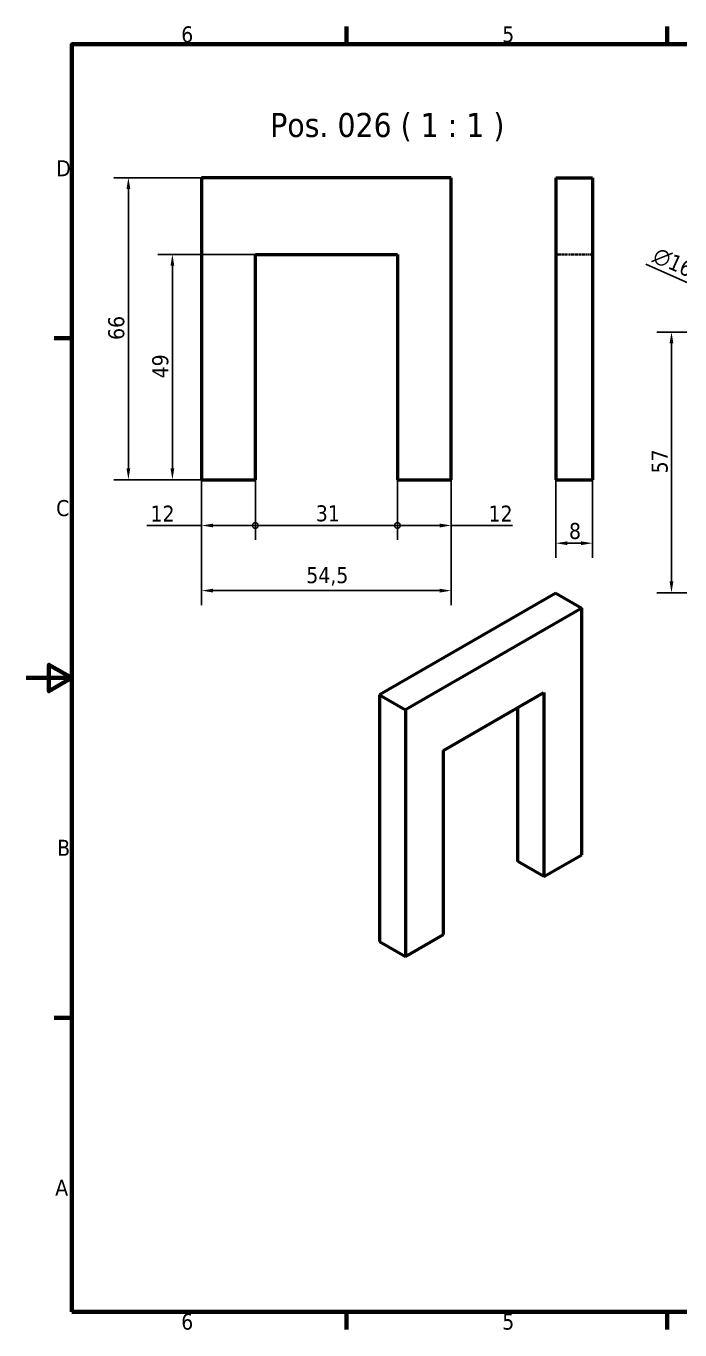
# Model space of a CAD drawing. Header units: millimetres. Extents: x 0 to 420, y 0 to 297.
# Drawn here: x 0 to 142.8, y 6 to 291 of the extents above; entities that cross this region are included whole.
import ezdxf

# ---------------------------------------------------------------- set-up
doc = ezdxf.new("R2010")
doc.units = ezdxf.units.MM
doc.linetypes.add('DASHED', pattern=[0.2068, 0.1655, -0.0413])
for name, color, linetype, lineweight in [('Border (ISO)', 7, 'Continuous', 70), ('Dimension (ISO)', 7, 'Continuous', 25), ('Hidden (ISO)', 7, 'DASHED', 35), ('Symbol (ISO)', 7, 'Continuous', 25), ('Visible (ISO)', 7, 'Continuous', 50)]:
    doc.layers.add(name, color=color, linetype=linetype, lineweight=lineweight)
doc.styles.add('Label Text (ISO)', font='tahoma.ttf')
doc.styles.add('Note Text (ISO)', font='tahoma.ttf')
doc.dimstyles.new('Default (ISO)', dxfattribs={"dimtxt": 3.5, "dimasz": 2.5, "dimexe": 3.175, "dimexo": 0, "dimgap": 0.762, "dimtad": 1, "dimrnd": 1e-08, "dimzin": 0, "dimtxsty": 'Note Text (ISO)', "dimcen": 0.09, "dimdle": 10, "dimclrd": 256, "dimclre": 256, "dimclrt": 256, "dimazin": 0, "dimtfac": 1.001486, "dimtmove": 0, "dimatfit": 3, "dimfxl": 1, "dimtolj": 1, "dimtzin": 0, "dimlwd": -1, "dimlwe": -1, "dimarcsym": 0})
doc.dimstyles.new('Default (ISO)$7', dxfattribs={"dimtxt": 3.5, "dimasz": 2.5, "dimexe": 3.175, "dimexo": 0, "dimgap": 0.762, "dimtad": 1, "dimrnd": 1e-08, "dimzin": 0, "dimtxsty": 'Note Text (ISO)', "dimcen": 0.09, "dimdle": 10, "dimclrd": 256, "dimclre": 256, "dimclrt": 256, "dimazin": 0, "dimtfac": 1.001486, "dimtmove": 0, "dimatfit": 3, "dimfxl": 1, "dimtolj": 1, "dimtzin": 0, "dimlwd": -1, "dimlwe": -1, "dimarcsym": 0})

# ---------------------------------------------------------------- blocks, each defined once
blk = doc.blocks.new('Borders Default Border')
at = {"layer": 'Border (ISO)'}
for p, q in [((70, 287), (70, 290.9)), ((140, 287), (140, 290.9)), ((10, 222.75), (6.1, 222.75)), ((10, 74.25), (6.1, 74.25)), ((70, 10), (70, 6.1)), ((140, 10), (140, 6.1))]:
    blk.add_line(p, q, dxfattribs=at)
at = {"layer": 'Border (ISO)', "flags": 128}
for points in [[(10, 10), (10, 287), (410, 287), (410, 10), (10, 10)], [(0, 148.5), (10, 148.5), (5, 151.39), (5, 145.61), (10, 148.5)]]:
    blk.add_lwpolyline(points, dxfattribs=at)
at = {"layer": 'Border (ISO)', "char_height": 3.5, "attachment_point": 7, "style": 'Note Text (ISO)'}
for s, insert in [('6', (33.88, 287.33)), ('5', (103.98, 287.33)), ('D', (6.57, 258.13)), ('C', (6.56, 183.81)), ('B', (6.78, 109.63)), ('A', (6.36, 35.38)), ('6', (33.88, 6.03)), ('5', (103.98, 6.03))]:
    blk.add_mtext(s, dxfattribs=dict(at, insert=insert))
blk = doc.blocks.new('*D6')
at = {"layer": 'Defpoints', "color": 0, "transparency": 16777216}
for p in [(38.34, 191.82), (92.84, 191.82), (92.84, 167.59)]:
    blk.add_point(p, dxfattribs=at)
at = {"layer": 'Dimension (ISO)', "transparency": 16777216}
for p, q in [((38.34, 191.82), (38.34, 164.41)), ((92.84, 191.82), (92.84, 164.41)), ((40.84, 167.59), (90.34, 167.59))]:
    blk.add_line(p, q, dxfattribs=at)
for points in [[(40.84, 168), (40.84, 167.17), (38.34, 167.59)], [(90.34, 168), (90.34, 167.17), (92.84, 167.59)]]:
    blk.add_solid(points, dxfattribs=at)
at = {"layer": 'Dimension (ISO)', "transparency": 16777216, "insert": (61.19, 172.72), "char_height": 3.5, "attachment_point": 1, "style": 'Note Text (ISO)'}
blk.add_mtext('\\A1;54,5', dxfattribs=at)
blk = doc.blocks.new('*D7')
at = {"layer": 'Defpoints', "color": 0, "transparency": 16777216}
for p in [(38.34, 257.82), (22.34, 191.82), (38.34, 191.82)]:
    blk.add_point(p, dxfattribs=at)
at = {"layer": 'Dimension (ISO)', "transparency": 16777216}
for p, q in [((38.34, 257.82), (19.17, 257.82)), ((22.34, 255.32), (22.34, 194.32)), ((38.34, 191.82), (19.17, 191.82))]:
    blk.add_line(p, q, dxfattribs=at)
for points in [[(21.93, 255.32), (22.76, 255.32), (22.34, 257.82)], [(21.93, 194.32), (22.76, 194.32), (22.34, 191.82)]]:
    blk.add_solid(points, dxfattribs=at)
at = {"layer": 'Dimension (ISO)', "transparency": 16777216, "insert": (17.94, 222.37), "char_height": 3.5, "attachment_point": 1, "rotation": 90, "style": 'Note Text (ISO)'}
blk.add_mtext('\\A1;66', dxfattribs=at)
blk = doc.blocks.new('*D8')
at = {"layer": 'Defpoints', "color": 0, "transparency": 16777216}
for p in [(115.71, 191.82), (123.71, 191.82), (123.71, 177.95)]:
    blk.add_point(p, dxfattribs=at)
at = {"layer": 'Dimension (ISO)', "transparency": 16777216}
for p, q in [((115.71, 191.82), (115.71, 174.77)), ((123.71, 191.82), (123.71, 174.77)), ((118.21, 177.95), (121.21, 177.95))]:
    blk.add_line(p, q, dxfattribs=at)
for points in [[(118.21, 178.36), (118.21, 177.53), (115.71, 177.95)], [(121.21, 178.36), (121.21, 177.53), (123.71, 177.95)]]:
    blk.add_solid(points, dxfattribs=at)
at = {"layer": 'Dimension (ISO)', "transparency": 16777216, "insert": (118.57, 182.37), "char_height": 3.5, "attachment_point": 1, "style": 'Note Text (ISO)'}
blk.add_mtext('\\A1;8', dxfattribs=at)
blk = doc.blocks.new('*D9')
at = {"layer": 'Defpoints', "color": 0, "transparency": 16777216}
for p in [(31.95, 241.07), (50.08, 241.07), (50.08, 191.82)]:
    blk.add_point(p, dxfattribs=at)
at = {"layer": 'Dimension (ISO)', "transparency": 16777216}
for p, q in [((50.08, 241.07), (28.78, 241.07)), ((31.95, 194.32), (31.95, 238.57)), ((50.08, 191.82), (28.78, 191.82))]:
    blk.add_line(p, q, dxfattribs=at)
for points in [[(31.54, 238.57), (32.37, 238.57), (31.95, 241.07)], [(31.54, 194.32), (32.37, 194.32), (31.95, 191.82)]]:
    blk.add_solid(points, dxfattribs=at)
at = {"layer": 'Dimension (ISO)', "transparency": 16777216, "insert": (27.55, 213.97), "char_height": 3.5, "attachment_point": 1, "rotation": 90, "style": 'Note Text (ISO)'}
blk.add_mtext('\\A1;49', dxfattribs=at)
blk = doc.blocks.new('_DotSmall')
at = {"color": 0, "linetype": 'ByBlock', "const_width": 0.5}
blk.add_lwpolyline([(-0.0625, 0, 1), (0.0625, 0, 1)], format="xyb", close=True, dxfattribs=at)
blk = doc.blocks.new('*D10')
at = {"layer": 'Defpoints', "color": 0, "transparency": 16777216}
for p in [(38.34, 191.82), (50.08, 191.82), (50.08, 181.82)]:
    blk.add_point(p, dxfattribs=at)
at = {"layer": 'Dimension (ISO)', "transparency": 16777216}
for p, q in [((38.34, 191.82), (38.34, 178.65)), ((50.08, 191.82), (50.08, 178.65)), ((38.34, 181.82), (26.4, 181.82)), ((50.08, 181.82), (40.84, 181.82))]:
    blk.add_line(p, q, dxfattribs=at)
blk.add_solid([(40.84, 182.24), (40.84, 181.4), (38.34, 181.82)], dxfattribs=at)
at = {"layer": 'Dimension (ISO)', "transparency": 16777216, "xscale": 2.5, "yscale": 2.5, "zscale": 2.5}
blk.add_blockref('_DotSmall', (50.08, 181.82), dxfattribs=at)
at = {"layer": 'Dimension (ISO)', "transparency": 16777216, "insert": (27.16, 186.16), "char_height": 3.5, "attachment_point": 1, "style": 'Note Text (ISO)'}
blk.add_mtext('\\A1;12', dxfattribs=at)
blk = doc.blocks.new('*D12')
at = {"layer": 'Defpoints', "color": 0, "transparency": 16777216}
for p in [(50.08, 191.82), (81.11, 191.82), (81.11, 181.82)]:
    blk.add_point(p, dxfattribs=at)
at = {"layer": 'Dimension (ISO)', "transparency": 16777216}
for p, q in [((50.08, 191.82), (50.08, 178.65)), ((81.11, 191.82), (81.11, 178.65)), ((50.08, 181.82), (81.11, 181.82))]:
    blk.add_line(p, q, dxfattribs=at)
at = {"layer": 'Dimension (ISO)', "transparency": 16777216, "xscale": 2.5, "yscale": 2.5, "zscale": 2.5, "rotation": 180}
blk.add_blockref('_DotSmall', (50.08, 181.82), dxfattribs=at)
at = {"layer": 'Dimension (ISO)', "transparency": 16777216, "xscale": 2.5, "yscale": 2.5, "zscale": 2.5}
blk.add_blockref('_DotSmall', (81.11, 181.82), dxfattribs=at)
at = {"layer": 'Dimension (ISO)', "transparency": 16777216, "insert": (63.28, 186.23), "char_height": 3.5, "attachment_point": 1, "style": 'Note Text (ISO)'}
blk.add_mtext('\\A1;31', dxfattribs=at)
blk = doc.blocks.new('*D13')
at = {"layer": 'Defpoints', "color": 0, "transparency": 16777216}
for p in [(81.11, 191.82), (92.84, 191.82), (92.84, 181.82)]:
    blk.add_point(p, dxfattribs=at)
at = {"layer": 'Dimension (ISO)', "transparency": 16777216}
for p, q in [((81.11, 191.82), (81.11, 178.65)), ((92.84, 191.82), (92.84, 178.65)), ((81.11, 181.82), (90.34, 181.82)), ((92.84, 181.82), (106.27, 181.82))]:
    blk.add_line(p, q, dxfattribs=at)
blk.add_solid([(90.34, 182.24), (90.34, 181.4), (92.84, 181.82)], dxfattribs=at)
at = {"layer": 'Dimension (ISO)', "transparency": 16777216, "xscale": 2.5, "yscale": 2.5, "zscale": 2.5, "rotation": 180}
blk.add_blockref('_DotSmall', (81.11, 181.82), dxfattribs=at)
at = {"layer": 'Dimension (ISO)', "transparency": 16777216, "insert": (100.99, 186.16), "char_height": 3.5, "attachment_point": 1, "style": 'Note Text (ISO)'}
blk.add_mtext('\\A1;12', dxfattribs=at)
blk = doc.blocks.new('*D36')
at = {"layer": 'Defpoints', "color": 0, "transparency": 16777216}
for p in [(140.96, 224.1), (200.31, 224.1), (201.31, 167.1)]:
    blk.add_point(p, dxfattribs=at)
at = {"layer": 'Dimension (ISO)', "transparency": 16777216}
for p, q in [((200.31, 224.1), (137.78, 224.1)), ((140.96, 169.6), (140.96, 221.6)), ((201.31, 167.1), (137.78, 167.1))]:
    blk.add_line(p, q, dxfattribs=at)
for points in [[(140.54, 221.6), (141.37, 221.6), (140.96, 224.1)], [(140.54, 169.6), (141.37, 169.6), (140.96, 167.1)]]:
    blk.add_solid(points, dxfattribs=at)
at = {"layer": 'Dimension (ISO)', "transparency": 16777216, "insert": (136.62, 193.2), "char_height": 3.5, "attachment_point": 1, "rotation": 90, "style": 'Note Text (ISO)'}
blk.add_mtext('\\A1;57', dxfattribs=at)

msp = doc.modelspace()

# ---------------------------------------------------------------- linework, layer by layer
at = {"layer": 'Hidden (ISO)'}
msp.add_line((123.711, 241.071), (115.711, 241.071), dxfattribs=at)
at = {"layer": 'Visible (ISO)'}
for p, q in [((38.342, 257.821), (38.342, 191.821)), ((92.842, 257.821), (38.342, 257.821)), ((92.842, 191.821), (92.842, 257.821)), ((115.711, 257.821), (115.711, 191.821)), ((115.711, 257.821), (123.711, 257.821)), ((123.711, 257.821), (123.711, 191.821)), ((50.077, 241.071), (81.107, 241.071)), ((50.077, 191.821), (50.077, 241.071)), ((81.107, 241.071), (81.107, 191.821)), ((38.342, 191.821), (50.077, 191.821)), ((81.107, 191.821), (92.842, 191.821)), ((115.711, 191.821), (123.711, 191.821)), ((115.721, 167.038), (77.183, 144.788)), ((115.721, 167.038), (121.377, 163.772)), ((121.377, 163.772), (82.84, 141.522)), ((121.377, 109.883), (121.377, 163.772)), ((77.183, 144.788), (77.183, 90.9)), ((77.183, 144.788), (82.84, 141.522)), ((91.138, 132.637), (113.08, 145.305)), ((113.08, 145.305), (113.08, 105.092)), ((82.84, 141.522), (82.84, 87.634)), ((107.423, 108.358), (107.423, 142.039)), ((91.138, 92.424), (91.138, 132.637)), ((113.08, 105.092), (107.423, 108.358)), ((113.08, 105.092), (121.377, 109.883)), ((82.84, 87.634), (91.138, 92.424)), ((77.183, 90.9), (82.84, 87.634))]:
    msp.add_line(p, q, dxfattribs=at)

# ---------------------------------------------------------------- block references
msp.add_blockref('Borders Default Border', (0, 0))

# ---------------------------------------------------------------- texts
at = {"layer": 'Symbol (ISO)', "insert": (53.323, 265.773), "char_height": 5.25, "attachment_point": 7, "style": 'Label Text (ISO)'}
msp.add_mtext('Pos. 026 ( 1 : 1 )', dxfattribs=at)
at = {"layer": 'Symbol (ISO)', "insert": (162.179, 227.57), "char_height": 3.5, "width": 29.88963, "attachment_point": 9, "rotation": 335.91987, "line_spacing_factor": 0.6125, "style": 'Note Text (ISO)'}
msp.add_mtext('\\fAIGDT|b0|i0;\\H3.5000;n\\fTahoma|b0|i0;\\H3.5000;16,00 THRU', dxfattribs=at)

# ---------------------------------------------------------------- dimensions: what is measured, and where the dimension line sits
at = {"layer": 'Dimension (ISO)'}
for base, p1, p2, angle, override, picture, middle in [((22.342, 191.821), (38.342, 257.821), (38.342, 191.821), 90, {"dimgap": 0.762, "dimdec": 0, "dimtol": 0, "dimlim": 0, "dimtp": 0, "dimtm": 0, "dimtdec": 2, "dimtofl": 0, "dimatfit": 1}, '*D7', (22.342, 224.821)), ((31.953, 241.071), (50.077, 191.821), (50.077, 241.071), 90, {"dimgap": 0.762, "dimdec": 0, "dimtol": 0, "dimlim": 0, "dimtp": 0, "dimtm": 0, "dimtdec": 2, "dimtofl": 0, "dimatfit": 1}, '*D9', (31.953, 216.446)), ((140.956, 224.1), (201.313, 167.1), (200.313, 224.1), 270, {"dimgap": 0.762, "dimdec": 0, "dimtol": 0, "dimlim": 0, "dimtp": 0, "dimtm": 0, "dimtdec": 2, "dimtofl": 0, "dimatfit": 1}, '*D36', (140.956, 195.6)), ((50.077, 181.821), (38.342, 191.821), (50.077, 191.821), 180, {"dimgap": 0.762, "dimdec": 0, "dimblk2": 'DotSmall', "dimsah": 1, "dimdle": 0, "dimtol": 0, "dimlim": 0, "dimtp": 0, "dimtm": 0, "dimtdec": 2, "dimtofl": 0, "dimatfit": 2}, '*D10', (29.421, 181.821)), ((92.842, 167.586), (38.342, 191.821), (92.842, 191.821), 180, {"dimgap": 0.762, "dimdec": 1, "dimtol": 0, "dimlim": 0, "dimtp": 0, "dimtm": 0, "dimtdec": 2, "dimtofl": 0, "dimatfit": 1}, '*D6', (65.592, 167.586)), ((81.107, 181.821), (50.077, 191.821), (81.107, 191.821), 180, {"dimgap": 0.762, "dimdec": 0, "dimblk1": 'DotSmall', "dimblk2": 'DotSmall', "dimsah": 1, "dimdle": 0, "dimtol": 0, "dimlim": 0, "dimtp": 0, "dimtm": 0, "dimtdec": 2, "dimtofl": 0, "dimatfit": 1}, '*D12', (65.602, 181.821)), ((92.842, 181.821), (81.107, 191.821), (92.842, 191.821), 180, {"dimgap": 0.762, "dimdec": 0, "dimblk1": 'DotSmall', "dimsah": 1, "dimdle": 0, "dimtol": 0, "dimlim": 0, "dimtp": 0, "dimtm": 0, "dimtdec": 2, "dimtofl": 0, "dimatfit": 2}, '*D13', (103.25, 181.821)), ((123.711, 177.948), (115.711, 191.821), (123.711, 191.821), 180, {"dimgap": 0.762, "dimdec": 0, "dimtol": 0, "dimlim": 0, "dimtp": 0, "dimtm": 0, "dimtdec": 2, "dimtofl": 0, "dimatfit": 1}, '*D8', (119.711, 177.948))]:
    dim = msp.add_linear_dim(base=base, p1=p1, p2=p2, angle=angle, dimstyle='Default (ISO)', override=override, dxfattribs=at)
    dim.commit()
    dim.dimension.update_dxf_attribs({"geometry": picture, "text_midpoint": middle, "dimtype": 160})

# ---------------------------------------------------------------- leaders
at = {"layer": 'Symbol (ISO)', "annotation_type": 0, "has_hookline": 1, "hookline_direction": 1, "text_width": 29.148, "horizontal_direction": (0.912976, -0.408014, 0)}
msp.add_leader([(212.758, 203.364), (161.941, 227.037)], dimstyle='Default (ISO)$7', override={"dimgap": 0, "dimtad": 1}, dxfattribs=at)

doc.saveas('drawing.dxf')
